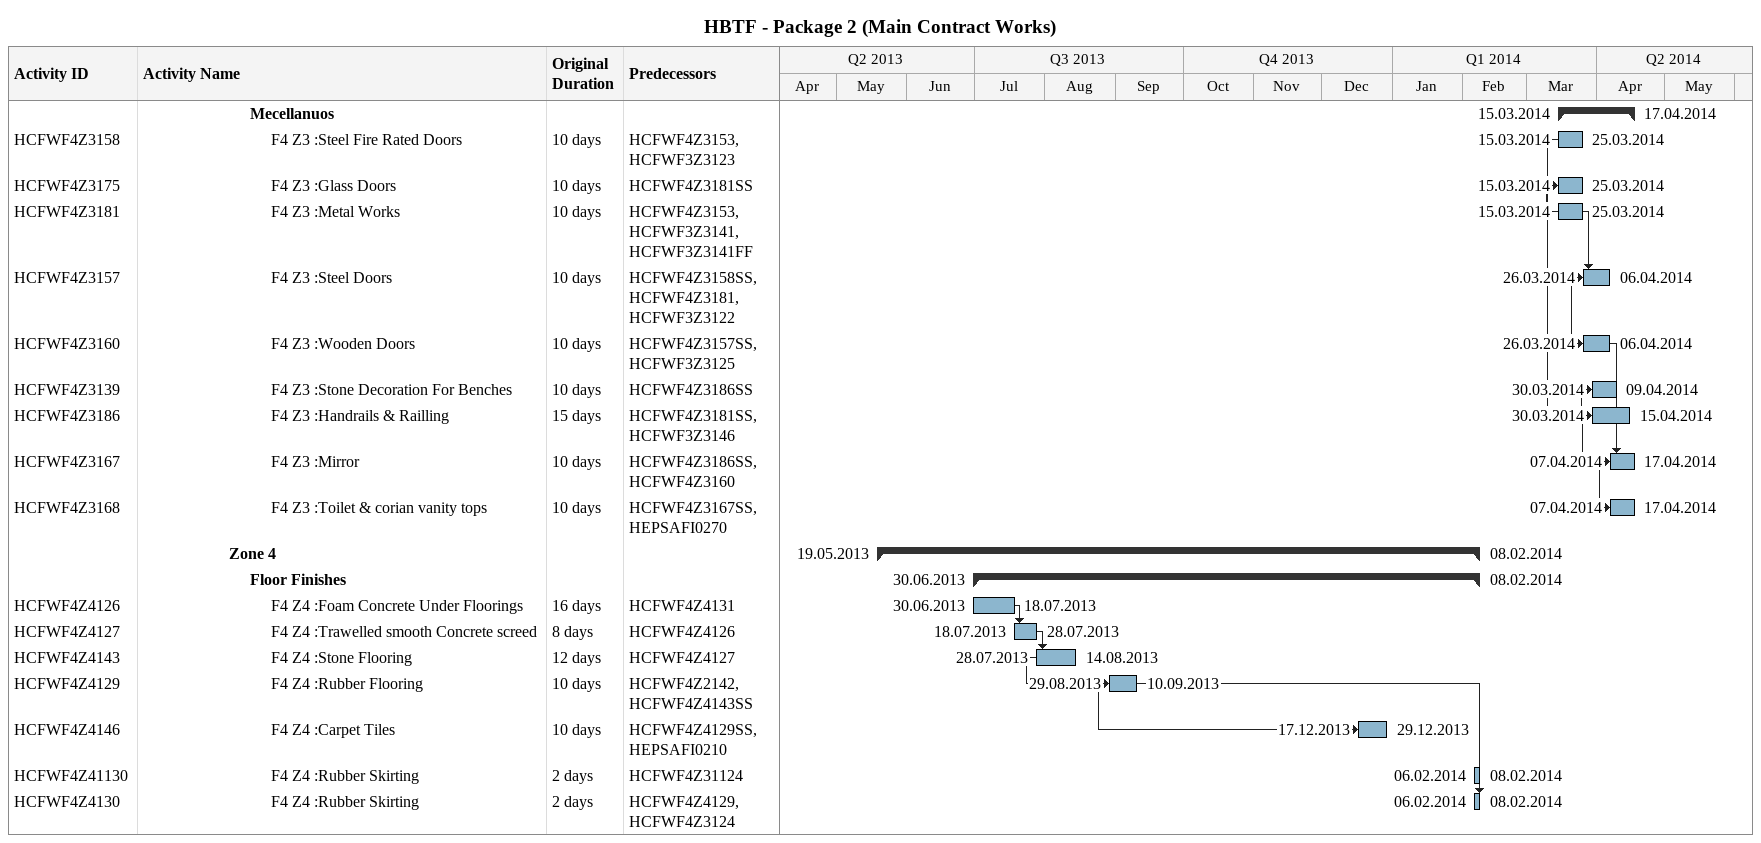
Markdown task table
HBTF - Package 2 (Main Contract Works)

| ID | Level | Task | Original duration | Start | Finish | Predecessors |
|---|---|---|---|---|---|---|
|  | 6 | **Mecellanuos** |  | 2014-03-15 | 2014-04-17 |  |
| HCFWF4Z3158 | 7 | F4 Z3 :Steel Fire Rated Doors | 10d | 2014-03-15 | 2014-03-25 | HCFWF4Z3153, HCFWF3Z3123 |
| HCFWF4Z3175 | 7 | F4 Z3 :Glass Doors | 10d | 2014-03-15 | 2014-03-25 | HCFWF4Z3181SS |
| HCFWF4Z3181 | 7 | F4 Z3 :Metal Works | 10d | 2014-03-15 | 2014-03-25 | HCFWF4Z3153, HCFWF3Z3141, HCFWF3Z3141FF |
| HCFWF4Z3157 | 7 | F4 Z3 :Steel Doors | 10d | 2014-03-26 | 2014-04-06 | HCFWF4Z3158SS, HCFWF4Z3181, HCFWF3Z3122 |
| HCFWF4Z3160 | 7 | F4 Z3 :Wooden Doors | 10d | 2014-03-26 | 2014-04-06 | HCFWF4Z3157SS, HCFWF3Z3125 |
| HCFWF4Z3139 | 7 | F4 Z3 :Stone Decoration For Benches | 10d | 2014-03-30 | 2014-04-09 | HCFWF4Z3186SS |
| HCFWF4Z3186 | 7 | F4 Z3 :Handrails & Railling | 15d | 2014-03-30 | 2014-04-15 | HCFWF4Z3181SS, HCFWF3Z3146 |
| HCFWF4Z3167 | 7 | F4 Z3 :Mirror | 10d | 2014-04-07 | 2014-04-17 | HCFWF4Z3186SS, HCFWF4Z3160 |
| HCFWF4Z3168 | 7 | F4 Z3 :Toilet & corian vanity tops | 10d | 2014-04-07 | 2014-04-17 | HCFWF4Z3167SS, HEPSAFI0270 |
|  | 5 | **Zone 4** |  | 2013-05-19 | 2014-02-08 |  |
|  | 6 | **Floor Finishes** |  | 2013-06-30 | 2014-02-08 |  |
| HCFWF4Z4126 | 7 | F4 Z4 :Foam Concrete Under Floorings | 16d | 2013-06-30 | 2013-07-18 | HCFWF4Z4131 |
| HCFWF4Z4127 | 7 | F4 Z4 :Trawelled smooth Concrete screed | 8d | 2013-07-18 | 2013-07-28 | HCFWF4Z4126 |
| HCFWF4Z4143 | 7 | F4 Z4 :Stone Flooring | 12d | 2013-07-28 | 2013-08-14 | HCFWF4Z4127 |
| HCFWF4Z4129 | 7 | F4 Z4 :Rubber Flooring | 10d | 2013-08-29 | 2013-09-10 | HCFWF4Z2142, HCFWF4Z4143SS |
| HCFWF4Z4146 | 7 | F4 Z4 :Carpet Tiles | 10d | 2013-12-17 | 2013-12-29 | HCFWF4Z4129SS, HEPSAFI0210 |
| HCFWF4Z41130 | 7 | F4 Z4 :Rubber Skirting | 2d | 2014-02-06 | 2014-02-08 | HCFWF4Z31124 |
| HCFWF4Z4130 | 7 | F4 Z4 :Rubber Skirting | 2d | 2014-02-06 | 2014-02-08 | HCFWF4Z4129, HCFWF4Z3124 |
